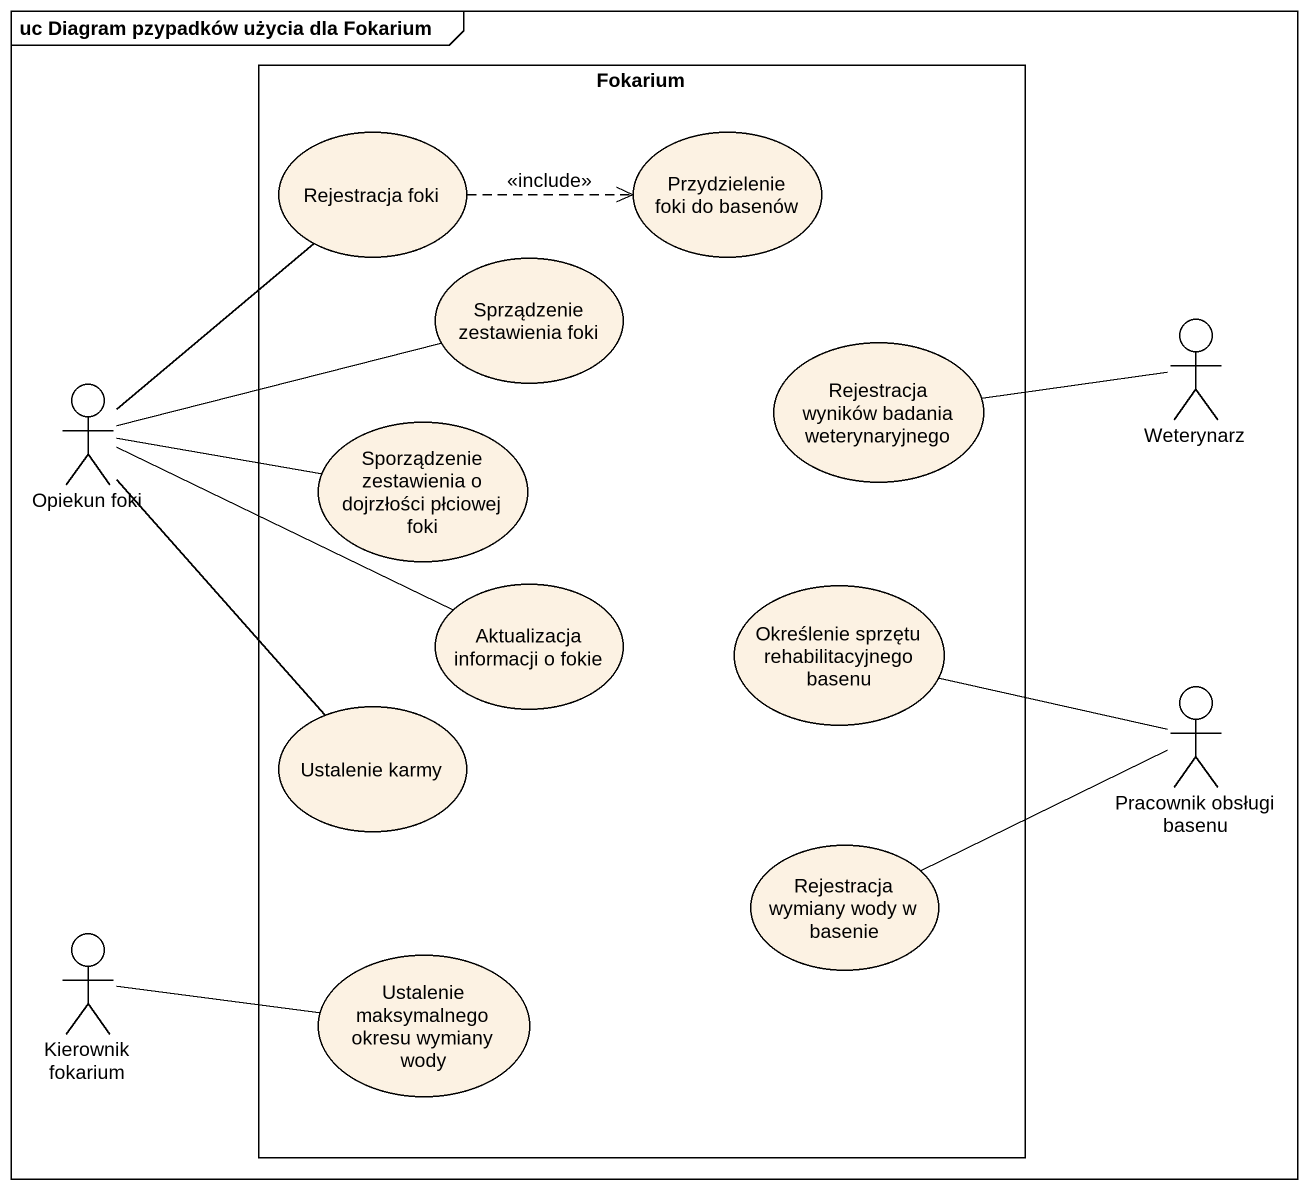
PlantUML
@startuml
mainframe uc Diagram pzypadków użycia dla Fokarium
rectangle Fokarium {
  usecase "Rejestracja foki" as Rejestracja_foki
  usecase "Przydzielenie foki do basenów" as Przydzielenie_foki_do
  usecase "Sprządzenie zestawienia foki" as Sprządzenie_zestawienia_foki
  usecase "Rejestracja wyników badania weterynaryjnego" as Rejestracja_wyników_badania
  usecase "Sporządzenie zestawienia o dojrzłości płciowej foki" as Sporządzenie_zestawienia_o
  usecase "Aktualizacja informacji o fokie" as Aktualizacja_informacji_o
  usecase "Określenie sprzętu rehabilitacyjnego basenu" as Określenie_sprzętu
  usecase "Ustalenie karmy" as Ustalenie_karmy
  usecase "Rejestracja wymiany wody w basenie" as Rejestracja_wymiany_wody_w
  usecase "Ustalenie maksymalnego okresu wymiany wody" as Ustalenie_maksymalnego
}
actor "Opiekun foki" as Opiekun_foki
actor Weterynarz
actor "Pracownik obsługi basenu" as Pracownik_obsługi_basenu
actor "Kierownik fokarium" as Kierownik_fokarium
Rejestracja_foki .right.> Przydzielenie_foki_do : <<include>>
Opiekun_foki -up- Rejestracja_foki
Opiekun_foki -right- Sprządzenie_zestawienia_foki
Opiekun_foki -right- Sporządzenie_zestawienia_o
Opiekun_foki -right- Aktualizacja_informacji_o
Opiekun_foki -- Ustalenie_karmy
Weterynarz -left- Rejestracja_wyników_badania
Pracownik_obsługi_basenu -left- Określenie_sprzętu
Pracownik_obsługi_basenu -left- Rejestracja_wymiany_wody_w
Kierownik_fokarium -right- Ustalenie_maksymalnego
@enduml
